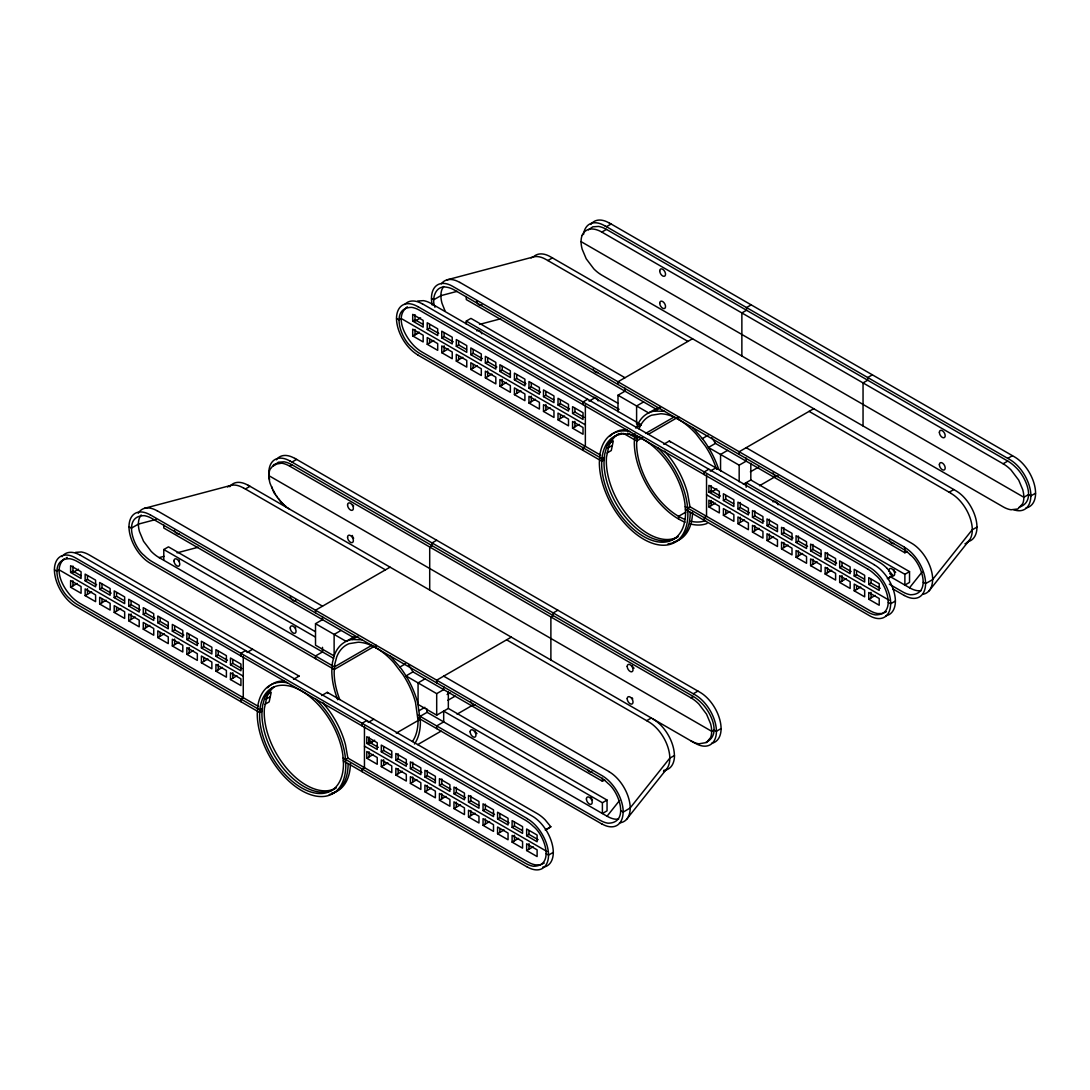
<?xml version="1.0" encoding="UTF-8"?>
<svg xmlns="http://www.w3.org/2000/svg" width="1090" height="1090" viewBox="0 0 1090 1090"><rect width="100%" height="100%" fill="white"/><g stroke="black" fill="none" stroke-linecap="round" stroke-linejoin="round"><path stroke-width="1.5" d="M262.2 708.609L259.87 709.958L77.567 604.705A32.182 18.585 60 0 1 69.624 598.492C58.479 590.003 47.797 558.761 69.637 558.707A32.182 18.585 60 0 1 77.567 561.65L525.489 820.252A32.182 18.585 60 0 1 533.419 826.465C544.578 834.954 555.26 866.196 533.419 866.25A32.182 18.585 60 0 1 525.489 863.307L343.187 758.054M371.949 645.239L334.439 666.903L152.137 561.65A32.182 18.585 60 0 1 144.207 555.437C133.048 546.948 122.366 515.706 144.207 515.652A32.182 18.585 60 0 1 152.137 518.595L600.059 777.197A32.182 18.585 60 0 1 608.002 783.41C619.147 791.899 629.829 823.141 608.002 823.195A32.182 18.585 60 0 1 600.059 820.252L417.756 714.999M867.586 568.926A32.182 18.585 60 0 1 875.515 575.139C886.674 583.627 897.356 614.869 875.515 614.923A32.182 18.585 60 0 1 867.586 611.981L685.283 506.727M910.477 554.96C921.636 563.448 932.318 594.69 910.477 594.745A32.182 18.585 60 0 1 902.534 591.788L889.304 584.158M618.616 433.997A59.323 34.253 60 0 0 608.86 446.042L606.49 457.023A59.323 34.253 60 0 0 630.551 519.031A59.323 34.253 60 0 0 677.939 536.743M634.98 433.82L634.298 442.308A62.62 36.147 60 0 0 684.997 522.178M637.269 435.619L636.628 443.657A59.323 34.253 60 0 0 684.656 519.317M639.04 428.915L639.162 428.561A59.323 34.253 60 0 1 651.616 415.208L660.853 413.75A59.323 34.253 60 0 1 696.306 434.215L705.543 446.341A59.323 34.253 60 0 1 716.593 469.354M582.169 235.345C583.804 230.63 589.118 228.164 593.859 229.132A32.182 18.585 60 0 1 601.803 232.075L1003.113 463.768A32.182 18.585 60 0 1 1011.043 469.981L1018.7 480.104L1022.747 489.71A24.048 13.884 60 0 1 1022.747 503.635L1017.774 508.989L1011.043 509.766A32.182 18.585 60 0 1 1003.113 506.823L601.803 275.13A32.182 18.585 60 0 1 593.859 268.917L586.216 258.793L582.169 249.188A24.048 13.884 60 0 1 582.169 235.263M141.169 514.957L139.493 517.832A24.048 13.884 60 0 0 138.389 524.113A24.048 13.884 60 0 0 139.493 531.661L143.539 541.28L151.197 551.39A32.182 18.585 60 0 0 159.126 557.603L333.554 658.319M273.372 466.043L278.291 462.228L284.027 461.833A32.182 18.585 60 0 1 291.97 464.776L693.281 696.469A32.182 18.585 60 0 1 701.211 702.682C710.666 711.634 722.22 735.014 705.898 742.358M275.702 464.694L276.342 463.822M443.657 286.493L441.981 289.368A24.048 13.884 60 0 0 441.981 303.211L445.156 311.236M426.694 708.595L427.103 712.315L607.048 816.219L619.57 800.496M626.532 819.394L666.889 768.695M890.217 576.61L909.537 587.769L922.045 572.046M929.021 590.944L969.364 540.231M588.505 229.786L592.783 226.829L598.519 226.434A32.182 18.585 60 0 1 606.462 229.391L1007.773 461.084A32.182 18.585 60 0 1 1015.703 467.297C1025.458 476.112 1037.108 501.359 1019.3 507.163M64.31 558.639C52.661 569.334 63.043 587.919 71.967 597.143A32.182 18.585 60 0 0 79.897 603.356L258.466 706.456M886.361 611.708L882.532 613.479L877.845 613.575A32.182 18.585 60 0 1 869.915 610.632L689.956 506.741L687.558 493.252A62.62 36.147 60 0 0 677.258 468.632L675.827 466.288A46.734 26.978 60 0 0 669.75 457.405L664.668 451.178M544.264 863.035L540.436 864.806L535.749 864.901A32.182 18.585 60 0 1 527.819 861.958L347.86 758.068L345.462 744.579A62.62 36.147 60 0 0 335.161 719.959L333.731 717.615A46.734 26.978 60 0 0 327.654 708.732L322.572 702.505M888.527 578.327L892.914 575.438L887.165 568.421M546.431 829.654L550.818 826.765L545.082 819.748A32.182 18.585 60 0 0 537.138 813.535L327.245 692.341L321.645 695.57M412.701 321.1L423.165 327.15L423.165 320.419L412.701 314.37L412.701 321.1L415.031 319.752L422.879 324.289M420.617 317.871L415.031 321.1L415.031 314.71M412.701 335.897L423.165 341.947L423.165 335.216L412.701 329.18L412.701 335.897L419.228 332.137M414.84 335.025L417.647 333.417M427.226 329.493L437.703 335.529L437.703 328.812L427.226 322.763L427.226 329.493L429.569 328.144L438.725 333.431M547.834 260.537L552.494 257.853M606.462 226.693L611.122 223.995M601.803 232.075L606.462 229.377M466.275 324.166L466.275 321.087L470.935 318.389L617.839 403.218M427.226 344.29L437.703 350.34L437.703 343.609L427.226 337.559L427.226 344.29L433.752 340.53M441.763 337.886L452.227 343.922L452.227 337.205L441.763 331.156L441.763 337.886L444.093 336.538L453.249 341.824M441.763 352.683L452.227 358.733L452.227 352.002L441.763 345.952L441.763 352.683L448.29 348.909M456.301 346.279L466.765 352.315L466.765 345.584L456.301 339.549L456.301 346.279L458.631 344.93L466.479 349.454M70.605 572.427L81.069 578.477L81.069 571.746L70.605 565.696L70.605 572.427L72.935 571.078L80.783 575.615M72.935 572.427L78.521 569.198M456.301 361.076L466.765 367.112L466.765 360.395L456.301 354.345L456.301 361.076L462.828 357.302M470.826 354.659L481.303 360.708L481.303 353.978L470.826 347.942L470.826 354.659L473.155 353.324L482.325 358.61M70.605 587.224L81.069 593.273L81.069 586.543L70.605 580.507L70.605 587.224L77.131 583.463M85.143 580.82L95.607 586.856L95.607 580.139L85.143 574.089L85.143 580.82L87.473 579.471L96.629 584.758M245.359 488.988L250.019 486.304M291.97 462.078L296.63 459.394M289.64 509.166A32.182 18.585 60 0 1 281.697 502.953L274.04 492.844L270.007 483.224A24.048 13.884 60 0 1 268.903 475.676A24.048 13.884 60 0 1 270.007 469.395L274.04 464.449L281.697 463.182A32.182 18.585 60 0 1 289.64 466.125L291.97 464.776M470.826 369.469L481.303 375.505L481.303 368.774L470.826 362.738L470.826 369.469L477.352 365.695M485.363 363.052L495.827 369.101L495.827 362.37L485.363 356.321L485.363 363.052L487.693 361.703L496.849 367.003M163.786 560.301L163.786 549.537L168.46 546.853L315.364 631.669M85.143 595.617L95.607 601.666L95.607 594.936L85.143 588.886L85.143 595.617L91.655 591.856M99.667 589.213L110.131 595.249L110.131 588.532L99.667 582.482L99.667 589.213L101.997 587.864L111.153 593.151M485.363 377.849L495.827 383.898L495.827 377.167L485.363 371.131L485.363 377.849L491.89 374.088M499.901 371.445L510.365 377.494L510.365 370.764L499.901 364.714L499.901 371.445L502.231 370.096L510.079 374.633M99.667 604.01L110.131 610.059L110.131 603.329L99.667 597.279L99.667 604.01L106.193 600.236M114.205 597.606L124.669 603.642L124.669 596.911L114.205 590.875L114.205 597.606L116.535 596.257L124.383 600.781M499.901 386.242L510.365 392.291L510.365 385.56L499.901 379.524L499.901 386.242L506.428 382.481M514.426 379.838L524.903 385.874L524.903 379.156L514.426 373.107L514.426 379.838L516.755 378.489L525.925 383.775M114.205 612.403L124.669 618.439L124.669 611.722L114.205 605.672L114.205 612.403L120.731 608.629M128.729 605.986L139.207 612.035L139.207 605.304L128.729 599.268L128.729 605.986L131.073 604.65L140.228 609.937M514.426 394.635L524.903 400.684L524.903 393.953L514.426 387.904L514.426 394.635L520.952 390.874M528.963 388.231L539.427 394.267L539.427 387.536L528.963 381.5L528.963 388.231L531.293 386.882L540.449 392.168M128.729 620.796L139.207 626.832L139.207 620.101L128.729 614.065L128.729 620.796L135.255 617.022M143.267 614.379L153.731 620.428L153.731 613.697L143.267 607.648L143.267 614.379L145.597 613.03L154.753 618.33M528.963 403.028L539.427 409.063L539.427 402.346L528.963 396.297L528.963 403.028L535.49 399.253M543.501 396.61L553.965 402.66L553.965 395.929L543.501 389.893L543.501 396.61L545.831 395.275L553.679 399.798M143.267 629.175L153.731 635.225L153.731 628.494L143.267 622.458L143.267 629.175L149.793 625.415M157.805 622.771L168.269 628.821L168.269 622.09L157.805 616.041L157.805 622.771L160.135 621.423L167.983 625.96M543.501 411.421L553.965 417.456L553.965 410.739L543.501 404.69L543.501 411.421L550.028 407.646M558.025 405.003L568.503 411.053L568.503 404.322L558.025 398.286L558.025 405.003L560.355 403.668L569.525 408.954M157.805 637.568L168.269 643.618L168.269 636.887L157.805 630.851L157.805 637.568L164.331 633.808M172.329 631.165L182.807 637.2L182.807 630.483L172.329 624.434L172.329 631.165L174.659 629.816L183.828 635.102M587.687 399.253L583.027 401.951L583.027 404.635M692.559 338.718L617.989 381.772L617.989 384.457M751.187 304.873L746.527 307.557L746.527 310.255L741.868 312.939L741.868 355.994M589.091 401.147L594.677 397.918M558.025 419.814L568.503 425.849L568.503 419.119L558.025 413.083L558.025 419.814L564.552 416.039M572.563 413.396L583.027 419.446L583.027 412.715L572.563 406.665L572.563 413.396L574.893 412.047L584.049 417.334M172.329 645.961L182.807 652.011L182.807 645.28L172.329 639.231L172.329 645.961L178.855 642.201M186.867 639.558L197.331 645.593L197.331 638.863L186.867 632.827L186.867 639.558L189.197 638.209L198.353 643.495M617.989 411.788L617.989 395.22L624.979 391.187L624.979 388.108M572.563 428.193L583.027 434.242L583.027 427.512L572.563 421.476L572.563 428.193L579.09 424.432M186.867 654.354L197.331 660.39L197.331 653.673L186.867 647.624L186.867 654.354L193.393 650.58M201.405 647.937L211.869 653.986L211.869 647.256L201.405 641.22L201.405 647.937L203.735 646.602L211.583 651.125M643.591 401.938L636.601 405.97L636.601 424.187M201.405 662.747L211.869 668.783L211.869 662.066L201.405 656.017L201.405 662.747L207.931 658.973M215.929 656.33L226.407 662.379L226.407 655.649L215.929 649.613L215.929 656.33L218.259 654.995L227.428 660.281M660.172 407.292A46.734 26.978 60 0 0 655.703 408.927L647.269 413.655A62.62 36.147 60 0 0 636.969 426.367M617.989 395.22L648.7 412.96A46.734 26.978 60 0 1 654.777 411.08L660.377 407.851M245.591 650.58L240.931 653.278L240.931 655.962M390.084 567.168L315.514 610.223L315.514 612.907M436.695 540.259L432.035 542.943L432.035 545.64L429.705 546.989L429.705 590.044M635.62 428.002L641.206 424.773L431.313 303.592A32.182 18.585 60 0 0 423.383 300.649L417.647 301.044M246.994 652.474L252.594 649.245M610.509 442.567L613.302 440.959L611.272 450.552L607.076 452.963M215.929 671.14L226.407 677.176L226.407 670.445L215.929 664.409L215.929 671.14L222.455 667.366M230.467 664.723L240.931 670.772L240.931 664.042L230.467 657.992L230.467 664.723L232.797 663.374L241.953 668.66M607.839 448.031L612.035 445.606M341.116 630.388L334.126 634.421L334.126 655.948L315.514 645.198L315.514 623.671L322.504 619.638L322.504 616.558M604.296 457.282L601.966 458.631L419.664 353.378A32.182 18.585 60 0 1 411.72 347.165C400.575 338.677 389.893 307.435 411.72 307.38A32.182 18.585 60 0 1 419.664 310.323L867.586 568.926M639.803 436.777L636.928 438.453L627.663 433.098M645.58 433.452L674.438 416.789M604.105 459.871L601.775 461.206L417.852 355.027M642.5 437.703L636.737 441.028L623.453 433.37M648.278 434.365L677.122 417.702M230.467 679.52L240.931 685.569L240.931 678.838L230.467 672.803L230.467 679.52L236.993 675.759M663.742 444.243L669.342 441.014L879.235 562.195A32.182 18.585 60 0 1 887.178 568.421M354.631 636.696A46.734 26.978 60 0 0 353.215 637.378L344.794 642.105A62.62 36.147 60 0 0 334.494 654.818L332.491 662.284L331.823 670.772A62.62 36.147 60 0 0 337.75 699.753M315.514 623.671L346.225 641.41A46.734 26.978 60 0 1 352.302 639.53L357.888 636.301M692.641 427.566L702.382 438.562L707.969 435.332M267.009 694.698L271.206 692.286L269.175 701.878L264.979 704.29M293.523 679.329L299.11 676.1L89.217 554.919A32.182 18.585 60 0 0 81.287 551.976L75.551 552.371M265.742 699.358L269.939 696.932M907.207 551.431L904.877 552.78L715.449 443.412L708.446 447.459A46.734 26.978 60 0 0 702.382 438.562M262.009 711.198L259.679 712.533L75.755 606.353A29.893 17.263 60 0 1 54.405 569.798A29.893 17.263 60 0 1 75.755 558.012L527.288 818.604M374.647 646.166L334.248 669.478L150.338 563.298A29.893 17.263 60 0 1 128.974 526.743A29.893 17.263 60 0 1 150.338 514.957M727.548 450.402L720.558 454.435L720.558 471.003M708.881 469.218L704.208 471.916L704.208 474.6M813.74 408.682L739.17 451.737L739.17 454.421M872.368 374.837L867.708 377.522L867.708 380.219L863.048 382.903L863.048 425.958M710.271 471.112L715.871 467.882M718.705 469.436A62.62 36.147 60 0 0 709.89 449.802L708.446 447.459L739.17 465.185L746.159 461.152L746.159 458.072M390.166 656.017L399.907 667.012L405.494 663.783M708.881 492.094L719.346 498.144L719.346 491.413L708.881 485.363L708.881 492.094L711.211 490.745L720.367 496.045M716.798 488.865L711.211 492.094L711.211 485.704M687.627 508.09L689.956 506.741M750.342 471.875L759.144 466.793M685.787 512.15L678.58 516.319L678.58 519.004M604.718 779.895L602.389 781.23L412.96 671.876L405.97 675.909A46.734 26.978 60 0 0 399.907 667.012M710.271 503.403L713.064 501.781M743.366 484.287L750.819 479.981L909.537 571.623L909.537 582.387L904.877 585.071L904.877 574.307L746.159 482.679L746.159 487.298M708.881 506.891L719.346 512.94L719.346 506.21L708.881 500.174L708.881 506.891L715.394 503.13M723.406 500.487L733.87 506.537L733.87 499.806L723.406 493.756L723.406 500.487L725.736 499.138L733.584 503.675M759.567 485.704L775.59 476.453M425.073 678.852L418.07 682.899L418.07 704.426L436.695 715.163L448.344 708.446L607.048 800.074L607.048 810.837L602.389 813.522L602.389 802.758L443.685 711.13L443.685 721.893L436.695 725.926L436.695 728.624M366.785 720.545L362.112 723.242L362.112 725.926M511.265 637.132L436.695 680.187L436.695 682.871M557.876 610.223L553.216 612.907L553.216 615.605L550.886 616.954L550.886 660.009M723.406 515.284L733.87 521.333L733.87 514.603L723.406 508.567L723.406 515.284L729.932 511.523M368.175 722.438L373.775 719.209M737.944 508.88L748.408 514.916L748.408 508.199L737.944 502.149L737.944 508.88L740.274 507.531L749.429 512.818M414.445 744.034A62.62 36.147 60 0 0 420.386 721.893L417.715 702.873A62.62 36.147 60 0 0 407.415 678.253L405.97 675.909L436.695 693.635L443.685 689.602L443.685 686.523M737.944 523.677L748.408 529.726L748.408 522.996L737.944 516.946L737.944 523.677L744.47 519.916M752.468 517.273L762.946 523.309L762.946 516.578L752.468 510.542L752.468 517.273L754.811 515.924L763.967 521.211M419.35 710.53L424.937 707.301M447.104 694.507L450.034 692.818M366.785 743.421L377.249 749.47L377.249 742.74L366.785 736.69L366.785 743.421L369.115 742.072L378.271 747.372M370.505 742.617L374.701 740.192M345.53 759.417L347.86 758.068M420.1 716.362L427.103 712.315M447.867 700.325L455.198 696.101M396.297 733.107L419.378 719.781M752.468 532.07L762.946 538.106L762.946 531.389L752.468 525.339L752.468 532.07L758.994 528.296M767.006 525.653L777.47 531.702L777.47 524.971L767.006 518.935L767.006 525.653L769.336 524.317L777.184 528.841M366.785 758.218L377.249 764.267L377.249 757.536L366.785 751.5L366.785 758.218L373.298 754.457M381.309 751.814L391.787 757.863L391.787 751.133L381.309 745.083L381.309 751.814L383.639 750.465L391.487 755.002M457.078 714.154L473.224 704.849M767.006 540.463L777.47 546.499L777.47 539.782L767.006 533.732L767.006 540.463L773.532 536.689M781.544 534.045L792.008 540.095L792.008 533.364L781.544 527.328L781.544 534.045L783.874 532.71L793.029 537.997M417.647 744.647L441.069 731.131M381.309 766.611L391.787 772.66L391.787 765.929L381.309 759.894L381.309 766.611L387.836 762.85M395.847 760.207L406.311 766.243L406.311 759.526L395.847 753.476L395.847 760.207L398.177 758.858L407.333 764.145M781.544 548.856L792.008 554.892L792.008 548.161L781.544 542.125L781.544 548.856L788.07 545.082M796.068 542.438L806.546 548.488L806.546 541.757L796.068 535.708L796.068 542.438L798.398 541.09L807.567 546.39M395.847 775.004L406.311 781.053L406.311 774.322L395.847 768.273L395.847 775.004L402.373 771.243M410.385 768.6L420.849 774.636L420.849 767.905L410.385 761.869L410.385 768.6L412.715 767.251L421.871 772.538M796.068 557.235L806.546 563.285L806.546 556.554L796.068 550.518L796.068 557.235L802.594 553.475M810.606 550.832L821.07 556.881L821.07 550.15L810.606 544.101L810.606 550.832L812.936 549.483L820.784 554.02M410.385 783.397L420.849 789.433L420.849 782.715L410.385 776.666L410.385 783.397L416.898 779.623M424.909 776.979L435.373 783.029L435.373 776.298L424.909 770.262L424.909 776.979L427.239 775.644L435.087 780.168M810.606 565.628L821.07 571.678L821.07 564.947L810.606 558.898L810.606 565.628L817.132 561.868M825.144 559.225L835.608 565.26L835.608 558.543L825.144 552.494L825.144 559.225L827.474 557.876L836.63 563.162M424.909 791.79L435.373 797.825L435.373 791.108L424.909 785.059L424.909 791.79L431.436 788.016M439.447 785.372L449.911 791.422L449.911 784.691L439.447 778.655L439.447 785.372L441.777 784.037L450.933 789.324M949.145 492.23L953.804 489.546M1007.773 458.386L1012.433 455.702M1003.113 463.768L1007.773 461.084M825.144 574.021L835.608 580.071L835.608 573.34L825.144 567.291L825.144 574.021L831.67 570.261M839.668 567.618L850.146 573.653L850.146 566.923L839.668 560.887L839.668 567.618L841.998 566.269L851.167 571.555M439.447 800.183L449.911 806.219L449.911 799.488L439.447 793.452L439.447 800.183L445.974 796.409M453.971 793.765L464.449 799.815L464.449 793.084L453.971 787.034L453.971 793.765L456.315 792.416L465.471 797.716M839.668 582.414L850.146 588.45L850.146 581.733L839.668 575.683L839.668 582.414L846.194 578.64M854.206 575.997L864.67 582.046L864.67 575.316L854.206 569.28L854.206 575.997L856.536 574.662L864.384 579.185M453.971 808.562L464.449 814.611L464.449 807.881L453.971 801.845L453.971 808.562L460.498 804.801M468.509 802.158L478.973 808.208L478.973 801.477L468.509 795.428L468.509 802.158L470.839 800.809L478.687 805.347M854.206 590.807L864.67 596.843L864.67 590.126L854.206 584.077L854.206 590.807L860.732 587.033M868.744 584.39L879.208 590.439L879.208 583.709L868.744 577.659L868.744 584.39L871.074 583.055L880.23 588.341M468.509 816.955L478.973 823.005L478.973 816.274L468.509 810.224L468.509 816.955L475.036 813.195M483.047 810.551L493.511 816.587L493.511 809.87L483.047 803.821L483.047 810.551L485.377 809.202L494.533 814.489M887.315 578.667L892.914 575.438M533.01 257.349A29.893 17.263 60 0 1 550.695 256.913L955.617 490.582A29.893 17.263 60 0 1 976.981 527.138L972.212 529.767L932.604 579.553A29.893 17.263 60 0 1 923.148 594.227M1035.5 493.239L1030.84 495.923A29.893 17.263 60 0 1 1013.714 509.739M646.67 720.694L651.33 717.997M693.281 693.785L697.941 691.087M289.64 466.125L690.951 697.818L693.281 696.469M904.877 574.307L909.537 571.623M868.744 599.2L879.208 605.236L879.208 598.505L868.744 592.47L868.744 599.2L875.27 595.426M483.047 825.348L493.511 831.398L493.511 824.667L483.047 818.617L483.047 825.348L489.574 821.587M497.571 818.944L508.049 824.98L508.049 818.249L497.571 812.214L497.571 818.944L499.901 817.595L509.071 822.882M895.312 601.081L890.653 603.765A29.893 17.263 60 0 1 869.384 615.618L685.474 509.534M497.571 833.741L508.049 839.777L508.049 833.06L497.571 827.01L497.571 833.741L504.098 829.967M512.109 827.324L522.573 833.373L522.573 826.642L512.109 820.606L512.109 827.324L514.439 825.988L522.287 830.512M512.109 842.134L522.573 848.17L522.573 841.453L512.109 835.403L512.109 842.134L518.636 838.36M526.647 835.717L537.111 841.766L537.111 835.035L526.647 828.986L526.647 835.717L528.977 834.381L538.133 839.668M545.218 829.994L550.818 826.765M721.008 728.624L716.348 731.308L714.018 729.973L711.688 731.308L268.903 475.676M602.389 802.758L607.048 800.074M526.647 850.527L537.111 856.563L537.111 849.832L526.647 843.796L526.647 850.527L533.173 846.753M553.216 852.407L548.556 855.091A29.893 17.263 60 0 1 527.288 866.945M407.333 306.821C394.13 316.618 405.003 336.647 414.064 345.816A32.182 18.585 60 0 0 421.994 352.029L600.563 455.13M619.624 433.847L621.899 433.152M66.231 557.753L67.28 557.467M446.859 279.898L533.092 257.022M457.146 291.343L440.878 295.663L433.888 299.696L431.558 298.347M479.505 324.411L500.651 318.798M144.384 508.349L230.603 485.486M156.292 519.371L138.389 524.113L131.399 528.146L129.07 526.797M159.126 557.617L164.018 556.322M177.03 552.862L198.176 547.248M654.777 411.08L664.519 411.325M352.302 639.53L362.03 639.776M921.05 590.78L917.467 590.712A32.182 18.585 60 0 1 909.537 587.755M618.575 819.244L614.992 819.162A32.182 18.585 60 0 1 607.048 816.206M627.24 429.569L622.145 429.923A46.734 26.978 60 0 0 616.082 431.79L614.637 432.485A62.62 36.147 60 0 0 609.678 436.45M284 680.923L280.062 681.25A46.734 26.978 60 0 0 273.985 683.117L272.555 683.812A62.62 36.147 60 0 0 267.581 687.776M637.745 424.31L641.206 424.773M629.557 431.504L628.48 431.272A62.62 36.147 60 0 0 600.018 454.012L599.35 462.501A62.62 36.147 60 0 0 643.618 539.196A62.62 36.147 60 0 0 687.899 513.622L687.231 504.357A62.62 36.147 60 0 0 658.769 448.753L657.692 447.745M298.033 675.868L299.11 676.1M287.46 682.831L286.384 682.599A62.62 36.147 60 0 0 257.921 705.339L257.254 713.827A62.62 36.147 60 0 0 301.521 790.523A62.62 36.147 60 0 0 345.803 764.948L345.135 755.683A62.62 36.147 60 0 0 316.672 700.08L315.596 699.072M609.31 222.959L1014.245 456.737A29.893 17.263 60 0 1 1035.595 493.293A29.893 17.263 60 0 1 1026.044 507.899M604.65 225.644L1009.585 459.435A29.893 17.263 60 0 1 1030.936 495.977L1028.51 494.574L1023.851 497.272L581.065 241.626M687.899 341.402L546.035 259.502A29.893 17.263 60 0 0 530.994 257.908M809.08 411.366L950.957 493.28M459.803 282.365L624.979 377.726M746.159 447.69L911.335 543.065A29.893 17.263 60 0 1 932.699 579.607L925.601 583.586A29.893 17.263 60 0 1 904.346 595.426M904.346 547.098L452.813 286.411A29.893 17.263 60 0 0 431.449 298.292A29.893 17.263 60 0 0 432.226 305.023M655.703 408.927L466.275 299.559L466.275 296.48M923.271 582.237L925.601 583.586A29.893 17.263 60 0 0 904.346 547.194M466.275 321.087L619.079 409.309M422.511 303.892L874.044 564.593M417.852 306.59L869.384 567.277A29.893 17.263 60 0 1 890.748 603.833L888.323 602.429M892.71 588.818L904.346 595.535M585.357 424.828L401.256 318.525L398.926 319.874L396.596 318.525M706.538 494.792L889.181 600.236M294.818 458.345L699.739 692.136A29.893 17.263 60 0 1 721.103 728.679M290.158 461.043L695.079 694.821A29.893 17.263 60 0 1 716.443 731.376A29.893 17.263 60 0 1 695.079 743.162M248.207 485.254L695.079 743.257M243.547 487.952L385.424 569.852M506.605 639.816L648.482 721.73A29.893 17.263 60 0 1 669.832 758.286A29.893 17.263 60 0 1 663.51 771.761M157.328 510.829L322.504 606.19M443.685 676.154L608.86 771.516M150.338 514.861L601.871 775.549A29.893 17.263 60 0 1 623.235 812.105L630.115 808.003L669.737 758.218L674.397 755.534A29.893 17.263 60 0 0 653.142 719.141M353.215 637.378L163.786 528.01L163.786 524.93M620.796 810.701L623.126 812.036A29.893 17.263 60 0 1 601.871 823.89M163.786 549.537L315.133 636.914M417.947 717.806L601.871 823.986M80.415 555.219L531.947 815.92A29.893 17.263 60 0 1 553.311 852.462A29.893 17.263 60 0 1 544.891 866.809M243.261 676.154L59.16 569.852L56.83 571.201L54.5 569.852M364.455 746.119L547.085 851.562M546.226 853.756L548.556 855.091A29.893 17.263 60 0 0 527.288 818.713M343.377 760.861L527.288 867.041M669.342 441.014L670.418 442.036M327.245 692.341L328.322 693.363M434.978 307.244C431.231 298.851 435.55 284.858 446.682 287.201A32.182 18.585 60 0 1 454.612 290.144L902.534 548.747A32.182 18.585 60 0 1 910.477 554.96M904.877 548.161L904.877 552.78M871.074 579.458L871.074 583.055M871.074 592.32L871.074 597.851M856.536 571.065L856.536 574.662M856.536 586.325L856.536 589.458M841.998 562.685L841.998 566.269M841.998 575.534L841.998 581.065M827.474 552.834L827.474 557.876M827.474 567.631L827.474 572.672M812.936 544.441L812.936 549.483M812.936 559.238L812.936 564.279M798.398 536.048L798.398 541.09M798.398 550.845L798.398 555.9M783.874 527.655L783.874 532.71M783.874 542.466L783.874 547.507M769.336 519.262L769.336 524.317M769.336 534.073L769.336 539.114M754.811 510.883L754.811 515.924M754.811 525.68L754.811 530.721M750.819 463.427L750.819 479.981M740.274 502.49L740.274 507.531M740.274 517.287L740.274 522.328M739.17 465.185L739.17 481.753M725.736 495.555L725.736 499.138M725.736 510.801L725.736 513.949M711.211 500.501L711.211 505.556M706.538 474.913L706.538 516.319L704.208 517.655L704.208 520.352M678.58 416.748L678.58 419.446M602.389 778.165L602.389 781.23M585.357 404.949L585.357 446.355L583.027 447.69L583.027 450.388M574.893 408.464L574.893 412.047M574.893 421.326L574.893 426.858M560.355 400.071L560.355 403.668M560.355 415.317L560.355 418.465M545.831 391.678L545.831 395.275M545.831 404.54L545.831 410.072M531.293 383.298L531.293 386.882M531.293 396.147L531.293 401.679M528.977 830.784L528.977 834.381M528.977 843.646L528.977 849.178M516.755 374.906L516.755 378.489M516.755 390.152L516.755 393.286M514.439 822.391L514.439 825.988M514.439 835.253L514.439 840.785M502.231 366.512L502.231 370.096M502.231 379.375L502.231 384.906M499.901 814.012L499.901 817.595M499.901 829.258L499.901 832.392M487.693 358.119L487.693 361.703M487.693 370.981L487.693 376.513M485.377 804.161L485.377 809.202M485.377 818.958L485.377 823.999M473.155 349.727L473.155 353.324M473.155 364.973L473.155 368.12M470.839 795.768L470.839 800.809M470.839 810.565L470.839 815.606M458.631 341.334L458.631 344.93M458.631 356.594L458.631 359.727M456.315 787.375L456.315 792.416M456.315 802.172L456.315 807.227M448.344 691.878L448.344 708.446M444.093 332.954L444.093 336.538M444.093 345.803L444.093 351.334M441.777 778.982L441.777 784.037M441.777 793.793L441.777 798.834M436.695 693.635L436.695 715.163M429.569 324.561L429.569 328.144M429.569 339.808L429.569 342.941M427.239 770.589L427.239 775.644M427.239 785.4L427.239 790.441M415.031 329.507L415.031 334.562M412.715 762.21L412.715 767.251M412.715 777.006L412.715 782.048M398.177 753.817L398.177 758.858M398.177 768.614L398.177 773.655M383.639 746.882L383.639 750.465M383.639 759.744L383.639 765.275M376.105 645.198L376.105 647.896M369.115 737.031L369.115 743.421M369.115 751.827L369.115 756.882M364.455 726.24L364.455 767.646L362.112 768.981L362.112 771.679M322.504 647.324L322.504 651.929L315.514 655.962L315.514 658.66M243.261 656.275L243.261 697.682L240.931 699.017L240.931 701.715M232.797 659.791L232.797 663.374M232.797 672.653L232.797 678.184M218.259 651.398L218.259 654.995M218.259 664.26L218.259 669.791M203.735 643.005L203.735 646.602M203.735 658.265L203.735 661.398M189.197 634.625L189.197 638.209M189.197 647.474L189.197 653.005M174.659 626.232L174.659 629.816M174.659 639.081L174.659 644.612M160.135 617.839L160.135 621.423M160.135 633.086L160.135 636.233M145.597 609.446L145.597 613.03M145.597 624.693L145.597 627.84M131.073 601.053L131.073 604.65M131.073 613.915L131.073 619.447M116.535 592.66L116.535 596.257M116.535 607.92L116.535 611.054M101.997 584.281L101.997 587.864M101.997 599.527L101.997 602.661M87.473 575.888L87.473 579.471M87.473 588.736L87.473 594.268M72.935 566.037L72.935 571.078M72.935 580.834L72.935 585.889M590.889 224.417A29.893 17.263 60 0 1 609.31 223.055M583.504 234.486A29.893 17.263 60 0 1 604.65 225.753M593.559 397.578A4.115 2.384 60 0 1 598.138 400.929M476.834 330.91A4.115 2.384 60 0 1 481.875 333.826M441.382 283.822A29.893 17.263 60 0 1 459.803 282.474M597.674 372.412A4.115 2.384 60 0 1 593.096 369.074M481.875 304.832A4.115 2.384 60 0 1 477.284 302.884M476.834 301.916A4.115 2.384 60 0 1 476.534 300.935M705.543 520.557A59.323 34.253 60 0 1 690.61 521.224M707.042 523.472A62.62 36.147 60 0 1 690.038 523.881M711.756 437.717A46.734 26.978 60 0 1 715.449 443.412M964.977 543.787A29.893 17.263 60 0 0 972.321 529.835A29.893 17.263 60 0 0 950.957 493.375M773.001 501.877A4.115 2.384 60 0 1 778.056 504.793M888.977 571.419A4.115 2.384 60 0 1 891.538 568.68A4.115 2.384 60 0 1 894.699 574.144A4.115 2.384 60 0 1 891.034 574.989M890.339 574.239A4.115 2.384 60 0 1 889.726 573.367M895.694 572.291A4.115 2.384 60 0 1 894.999 571.555M894.386 570.669A4.115 2.384 60 0 1 893.923 569.702M976.981 527.138A29.893 17.263 60 0 1 967.416 541.744M778.056 475.853A4.115 2.384 60 0 1 773.001 472.937M893.855 543.379A4.115 2.384 60 0 1 889.263 540.041M678.089 536.403A59.323 34.253 60 0 1 631.601 523.949A59.323 34.253 60 0 1 604.01 462.501L604.637 454.448L606.531 447.391A59.323 34.253 60 0 1 618.984 434.038M690.229 512.273A62.62 36.147 60 0 1 668.088 543.774M692.545 512.409A62.62 36.147 60 0 1 673.674 541.921M417.852 354.918A29.893 17.263 60 0 1 396.488 318.471A29.893 17.263 60 0 1 417.852 306.685M404.826 304.437A29.893 17.263 60 0 1 422.511 304.001M885.857 615.755A29.893 17.263 60 0 0 895.408 601.135A29.893 17.263 60 0 0 874.057 564.688M335.993 787.729A59.323 34.253 60 0 1 289.504 775.276A59.323 34.253 60 0 1 261.913 713.827L262.54 705.775L264.434 698.717A59.323 34.253 60 0 1 274.19 686.673M348.132 763.6A62.62 36.147 60 0 1 329.248 794.583M350.449 763.736A62.62 36.147 60 0 1 331.578 793.248M335.843 788.07A59.323 34.253 60 0 1 288.455 770.357A59.323 34.253 60 0 1 264.393 708.35L266.764 697.368A59.323 34.253 60 0 1 274.053 687.013M543.76 867.081A29.893 17.263 60 0 1 542.575 867.231M61.994 556.677A29.893 17.263 60 0 1 62.73 555.764M63.547 554.946A29.893 17.263 60 0 1 80.415 555.328M619.488 822.827A29.893 17.263 60 0 0 630.224 808.072A29.893 17.263 60 0 0 608.86 771.611M476.957 733.597A4.115 2.384 60 0 1 476.248 732.861M475.649 731.976A4.115 2.384 60 0 1 475.185 731.009M592.51 800.005A4.115 2.384 60 0 1 591.162 797.185M674.506 755.588A29.893 17.263 60 0 1 663.756 770.357M475.104 704.74A4.115 2.384 60 0 1 470.526 701.401M591.829 771.407A4.115 2.384 60 0 1 587.251 769.458M372.439 742.481A59.323 34.253 60 0 1 368.815 739.824M339.767 699.576A59.323 34.253 60 0 1 334.153 672.108L334.793 664.069L336.687 657.011A59.323 34.253 60 0 1 349.141 643.659L358.378 642.201A59.323 34.253 60 0 1 393.831 662.666L403.068 674.792A59.323 34.253 60 0 1 415.522 702.519L418.042 720.545A59.323 34.253 60 0 1 412.429 741.527M408.491 665.077A46.734 26.978 60 0 1 412.96 671.876M295.744 628.099A4.115 2.384 60 0 1 295.281 627.131M179.469 561.009A4.115 2.384 60 0 1 179.005 560.042M227.565 486.971A29.893 17.263 60 0 1 243.547 488.048M138.239 513.295A29.893 17.263 60 0 1 138.893 512.286M139.643 511.36A29.893 17.263 60 0 1 157.328 510.924M295.949 599.8A4.115 2.384 60 0 1 293.142 600.658A4.115 2.384 60 0 1 290.322 596.543M178.937 533.719A4.115 2.384 60 0 1 174.345 530.367M229.786 486.712A29.893 17.263 60 0 1 248.207 485.363M721.103 728.679A29.893 17.263 60 0 1 711.552 743.298M690.951 740.859A32.182 18.585 60 0 0 698.881 743.816L706.538 742.535L710.585 737.603A24.048 13.884 60 0 0 710.585 723.76L706.538 714.154L698.881 704.031A32.182 18.585 60 0 0 690.951 697.818M632.718 698.867A4.115 2.384 60 0 1 632.255 697.9M634.026 668.197A4.115 2.384 60 0 1 633.317 667.462M632.718 666.576A4.115 2.384 60 0 1 632.255 665.609M286.03 506.564A29.893 17.263 60 0 1 278.359 498.566M277.228 496.999A29.893 17.263 60 0 1 276.151 495.378M275.13 493.702A29.893 17.263 60 0 1 273.29 490.268M272.473 488.511A29.893 17.263 60 0 1 271.737 486.74M269.584 479.655A29.893 17.263 60 0 1 268.794 472.924A29.893 17.263 60 0 1 290.158 461.138M353.664 538.297A4.115 2.384 60 0 1 352.315 535.462M276.397 459.803A29.893 17.263 60 0 1 277.132 458.89M277.95 458.072A29.893 17.263 60 0 1 294.818 458.454M353.664 506.005A4.115 2.384 60 0 1 353.065 505.12M259.733 711.034L259.584 715.163A59.323 34.253 60 0 0 301.521 787.825A59.323 34.253 60 0 0 343.473 763.6L342.832 754.825A59.323 34.253 60 0 0 301.521 690.951A59.323 34.253 60 0 0 260.21 707.124L259.733 711.034M601.83 459.707L601.68 463.836A59.323 34.253 60 0 0 643.618 536.498A59.323 34.253 60 0 0 685.569 512.273L684.929 503.498A59.323 34.253 60 0 0 643.618 439.624A59.323 34.253 60 0 0 602.307 455.797L601.83 459.707M659.722 303.184A4.115 2.384 60 0 0 664.082 308.62A4.115 2.384 60 0 0 664.082 302.788A4.115 2.384 60 0 0 659.722 303.184M659.722 270.892A4.115 2.384 60 0 0 664.082 276.329A4.115 2.384 60 0 0 664.082 270.497A4.115 2.384 60 0 0 659.722 270.892M939.376 464.64A4.115 2.384 60 0 0 943.736 470.076A4.115 2.384 60 0 0 943.736 464.245A4.115 2.384 60 0 0 939.376 464.64M939.376 432.349A4.115 2.384 60 0 0 943.736 437.785A4.115 2.384 60 0 0 943.736 431.953A4.115 2.384 60 0 0 939.376 432.349M586.406 798.943A4.115 2.384 60 0 0 590.766 804.379A4.115 2.384 60 0 0 590.766 798.548A4.115 2.384 60 0 0 586.406 798.943M470.131 731.799A4.115 2.384 60 0 0 474.504 737.222A4.115 2.384 60 0 0 474.504 731.404A4.115 2.384 60 0 0 470.131 731.799M290.226 627.922A4.115 2.384 60 0 0 294.6 633.358A4.115 2.384 60 0 0 294.6 627.527A4.115 2.384 60 0 0 290.226 627.922M173.964 560.819A4.115 2.384 60 0 0 178.324 566.255A4.115 2.384 60 0 0 178.324 560.437A4.115 2.384 60 0 0 173.964 560.819M627.2 698.69A4.115 2.384 60 0 0 631.573 704.126A4.115 2.384 60 0 0 631.573 698.295A4.115 2.384 60 0 0 627.2 698.69M627.2 666.399A4.115 2.384 60 0 0 631.573 671.835A4.115 2.384 60 0 0 631.573 666.004A4.115 2.384 60 0 0 627.2 666.399M347.547 537.234A4.115 2.384 60 0 0 351.92 542.67A4.115 2.384 60 0 0 351.92 536.839A4.115 2.384 60 0 0 347.547 537.234M347.547 504.943A4.115 2.384 60 0 0 351.92 510.379A4.115 2.384 60 0 0 351.92 504.547A4.115 2.384 60 0 0 347.547 504.943"/></g></svg>
